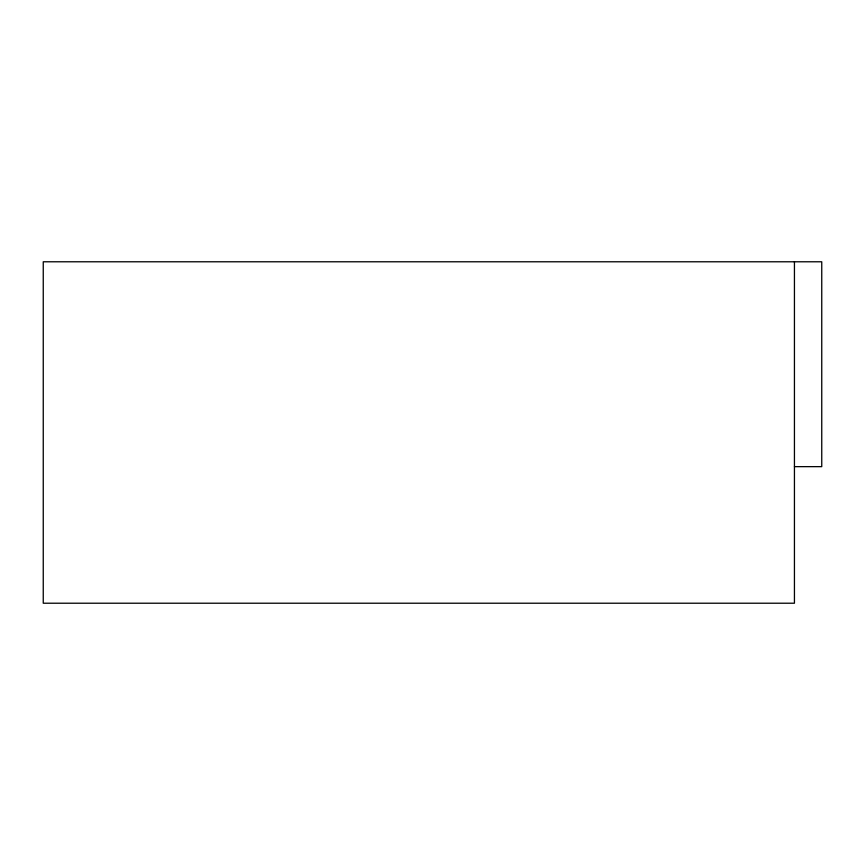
<?xml version="1.0" encoding="UTF-8"?>
<svg xmlns="http://www.w3.org/2000/svg" width="865" height="865" viewBox="0 0 865 865"><rect width="100%" height="100%" fill="white"/><g stroke="black" fill="none" stroke-linecap="round" stroke-linejoin="round"><path stroke-width="1.3" d="M794.438 466.646L821.75 466.646L821.75 261.781L43.25 261.781L43.25 603.219L794.438 603.219L794.438 261.781"/></g></svg>
